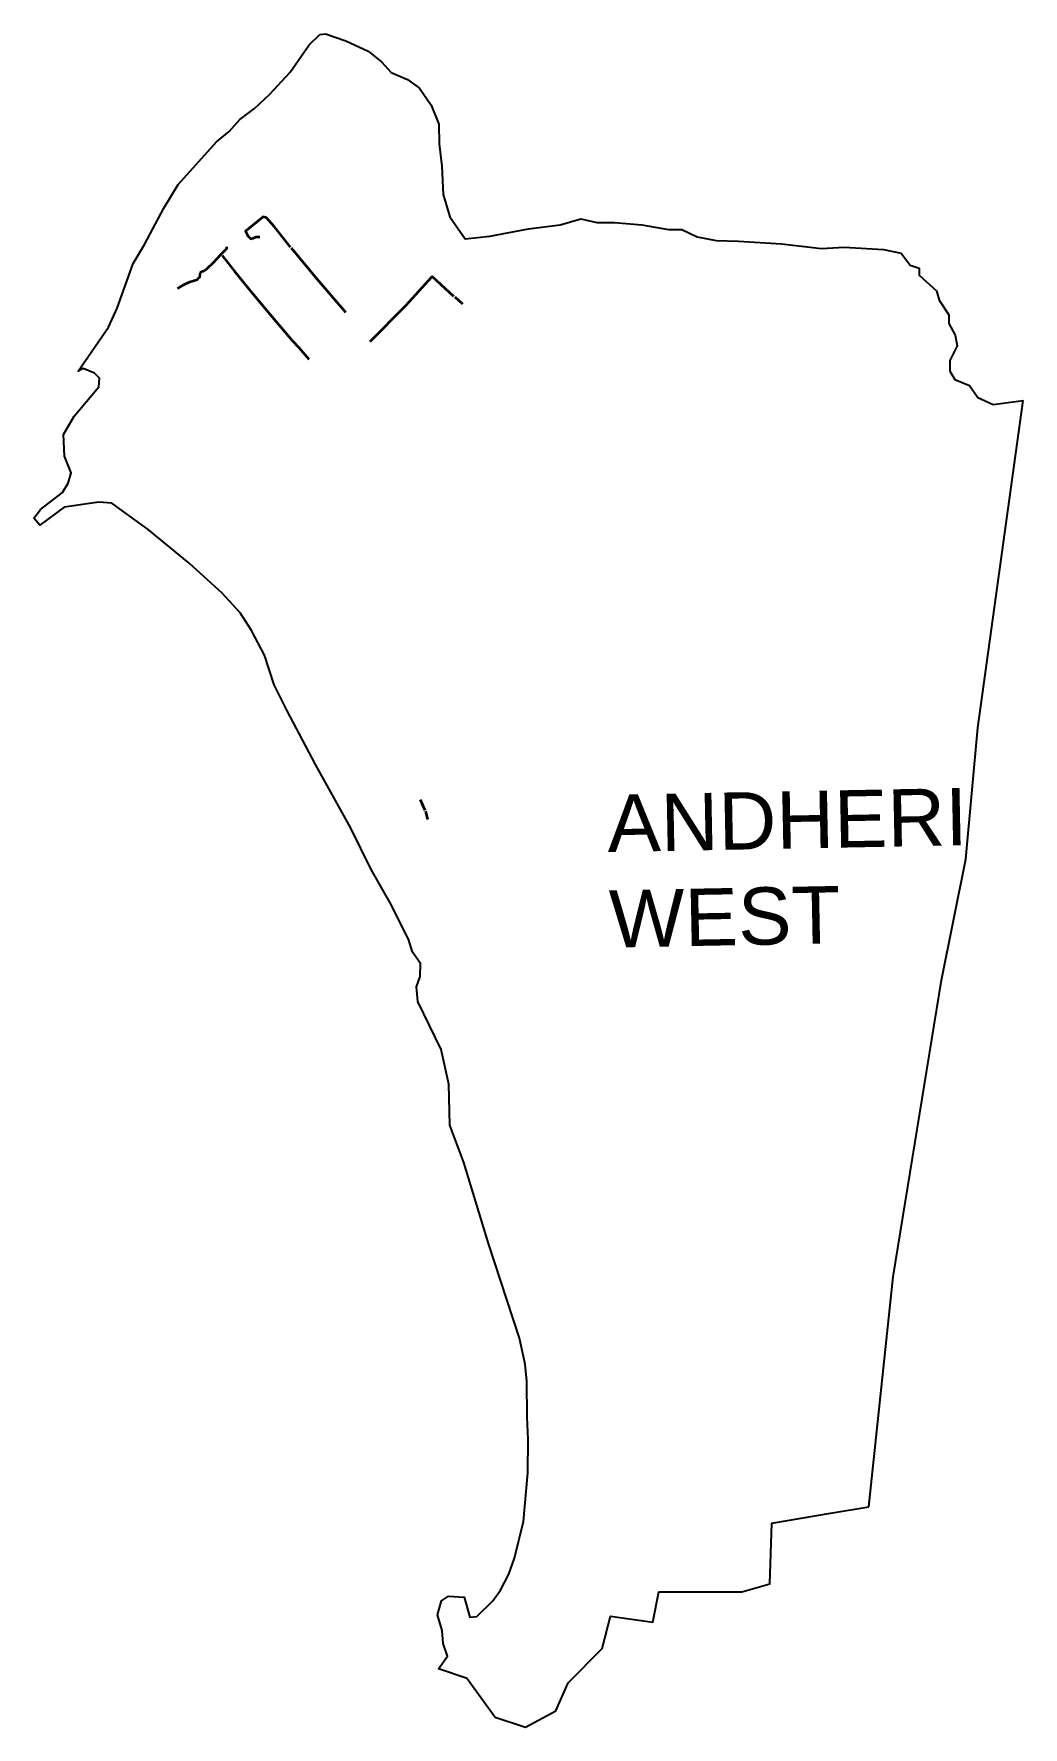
# Model space of a CAD drawing. Header units: metres. Extents: x 268683 to 273863, y 2111090 to 2119954.
import ezdxf

# ---------------------------------------------------------------- set-up
doc = ezdxf.new("R2010")
doc.units = ezdxf.units.M
doc.layers.add('BUND', color=7, linetype='Continuous', true_color=0x81007c)
doc.layers.add('VILLAGE BOUNDRY', color=10, linetype='Continuous')
doc.layers.add('VILLAGE NAME', color=250, linetype='Continuous')

msp = doc.modelspace()

# ---------------------------------------------------------------- linework, layer by layer
at = {"color": 3}
msp.add_line((270180.1, 2119950.1), (270209.9, 2119953.7), dxfattribs=at)
at = {"layer": 'BUND', "lineweight": 35}
for points in [[(270026.7, 2118837.4), (269944, 2118942.7), (269900.7, 2118991.4), (269884.7, 2118995.6), (269791.5, 2118920.8), (269803.2, 2118896.6), (269819, 2118880.4), (269831.1, 2118884.2), (269847.2, 2118892), (269859.2, 2118891.8), (269867.2, 2118891.7)], [(269434.8, 2118621.4), (269471.2, 2118640.9), (269499.4, 2118656.5), (269539.6, 2118668), (269547.8, 2118675.9), (269551.8, 2118679.8), (269551.9, 2118683.8), (269556.2, 2118703.8), (269560.2, 2118707.7), (269564.3, 2118711.7), (269572.3, 2118711.6), (269584.4, 2118719.4), (269588.5, 2118723.4), (269625, 2118758.9), (269661.6, 2118798.4), (269690.1, 2118826.1), (269694.1, 2118830), (269694.2, 2118834), (269694.2, 2118838)], [(270030.6, 2118833.3), (270164.5, 2118671.2), (270314.3, 2118496.8)], [(269669.6, 2118794.3), (269701.1, 2118753.8), (269732.5, 2118713.3), (269807.3, 2118620.1), (269901.9, 2118506.6), (270035.8, 2118348.5), (270071.3, 2118312), (270122.6, 2118251.1)], [(270444.3, 2118342.8), (270631.2, 2118532.4), (270769.5, 2118682.7), (270880.2, 2118581)], [(270888.2, 2118576.9), (270927.7, 2118540.3)], [(270731.4, 2115888.4), (270708.4, 2115944.3)], [(270746.6, 2115840.5), (270735.3, 2115884.3)]]:
    msp.add_lwpolyline(points, dxfattribs=at)
at = {"layer": 'VILLAGE BOUNDRY', "color": 3}
for points in [[(270951.4, 2111343.6, 0), (270802.7, 2111394.4, 0), (270849.3, 2111462, 0), (270826.4, 2111526.9, 0), (270821.3, 2111596.4, 0), (270796, 2111676.9, 0), (270817.9, 2111751, 0), (270853.5, 2111776, 0), (270936.5, 2111769.9, 0), (270966.5, 2111664.8, 0), (271002.4, 2111669.5, 0), (271086.9, 2111750.9, 0), (271126.8, 2111807.3, 0), (271171, 2111890.6, 0), (271199.5, 2111973.8, 0), (271247.3, 2112167, 0), (271269.9, 2112420.6, 0), (271270.7, 2112597.7, 0), (271265.4, 2112712, 0), (271263.9, 2112900.4, 0), (271256.4, 2112990, 0), (271226.2, 2113126.5, 0), (271063.1, 2113620.7, 0), (270934.2, 2114045.7, 0), (270860.9, 2114240.2, 0), (270856.9, 2114455.4, 0), (270815.2, 2114636.7, 0), (270694.3, 2114889.1, 0), (270687, 2114965.3, 0), (270706.7, 2115019.3, 0), (270708.5, 2115086.6, 0), (270665.4, 2115146.7, 0), (270647, 2115209.4, 0), (270555.8, 2115392.5, 0), (270449, 2115580, 0), (270341.9, 2115798.8, 0), (270157.6, 2116129.2, 0), (270007.4, 2116412.8, 0), (269941.3, 2116546.8, 0), (269890.8, 2116701.1, 0), (269822.5, 2116830.6, 0), (269763.5, 2116922.1, 0), (269668.5, 2117026.7, 0), (269496.9, 2117182.3, 0), (269282.5, 2117360, 0), (269090.8, 2117497.5, 0), (269023.5, 2117501.4, 0), (268842.2, 2117475.3, 0), (268715.1, 2117382.4, 0), (268683.4, 2117418, 0), (268718.9, 2117463.1, 0), (268832.5, 2117553.7, 0), (268863.6, 2117601, 0), (268878.8, 2117655, 0), (268844.5, 2117742.2, 0), (268839.1, 2117856.4, 0), (268894.4, 2117953.3, 0), (269023.2, 2118106.8, 0), (269027.4, 2118151.7, 0), (269000.3, 2118178.4, 0), (268941.8, 2118202.6, 0), (268914.6, 2118188.5, 0), (269074, 2118418.3, 0), (269119.7, 2118518.2, 0), (269204.1, 2118751.1, 0), (269263, 2118851.1, 0), (269364.4, 2119041.1, 0), (269439.7, 2119164.4, 0), (269640.4, 2119388.4, 0), (269706.3, 2119442, 0), (269762.2, 2119505.5, 0), (269838.1, 2119562.5, 0), (269917.1, 2119636.1, 0), (270025.7, 2119753.1, 0), (270124.1, 2119896.6, 0), (270180.1, 2119950.1, 0)], [(270209.9, 2119953.7, 0), (270316.4, 2119918, 0), (270432.9, 2119862.5, 0), (270503, 2119806.7, 0), (270553.3, 2119750.6, 0), (270639.8, 2119714.8, 0), (270703.2, 2119668.9, 0), (270763.6, 2119579.8, 0), (270804.2, 2119480.6, 0), (270805, 2119377.7, 0), (270819.2, 2119261.7, 0), (270827, 2119112.4, 0), (270861.1, 2118996.6, 0), (270941.7, 2118881, 0), (271071, 2118895.4, 0), (271273.1, 2118933.5, 0), (271438.8, 2118954.7, 0), (271548, 2118985.4, 0), (271631.1, 2118966.2, 0), (271724, 2118966.9, 0), (271866.8, 2118954.8, 0), (272006.4, 2118929.3, 0), (272076, 2118929.9, 0), (272156, 2118890.7, 0), (272255.7, 2118871.6, 0), (272371.8, 2118869.2, 0), (272597.5, 2118854.4, 0), (272806.8, 2118829.5, 0), (272926.1, 2118837.1, 0), (273132, 2118825.5, 0), (273225, 2118806.3, 0), (273271.9, 2118743.6, 0), (273318.5, 2118727.4, 0), (273318.8, 2118690.9, 0), (273409, 2118608.6, 0), (273422.7, 2118559, 0), (273473.1, 2118483.1, 0), (273473.4, 2118436.7, 0), (273507.1, 2118377.2, 0), (273517.5, 2118320.8, 0), (273478.3, 2118244.2, 0), (273478.7, 2118187.8, 0)], [(273478.7, 2118187.8, 0), (273505.6, 2118144.9, 0), (273582.2, 2118112.3, 0), (273625.8, 2118049.6, 0), (273705.7, 2118013.7, 0), (273862.9, 2118034.2, 0)], [(273055.3, 2112242.3, 0), (273182.2, 2113447.5, 0), (273435.9, 2114999.6, 0), (273562.8, 2115633.9, 0), (273626.2, 2116321.1, 0), (273862.9, 2118034.2, 0)], [(270951.4, 2111343.6, 0), (271099.4, 2111142.7, 0), (271258, 2111089.9, 0), (271416.6, 2111174.4, 0), (271480, 2111322.5, 0), (271659.7, 2111502.2, 0), (271702, 2111671.4, 0), (271924.1, 2111639.6, 0), (271955.8, 2111798.2, 0), (272389.2, 2111798.2, 0), (272537.3, 2111840.5, 0), (272547.8, 2112157.7, 0), (272854.4, 2112210.6, 0), (273055.3, 2112242.3, 0)]]:
    msp.add_polyline3d(points, dxfattribs=at)

# ---------------------------------------------------------------- texts
at = {"layer": 'VILLAGE NAME', "insert": (271682.7, 2115970.3), "char_height": 300, "attachment_point": 1, "rotation": 1.10283}
msp.add_mtext_dynamic_manual_height_columns('{\\fArial|b0|i0|c0|p34;ANDHERI WEST}', width=2578.433, gutter_width=1928.7, heights=[0], dxfattribs=at)

doc.saveas('drawing.dxf')
